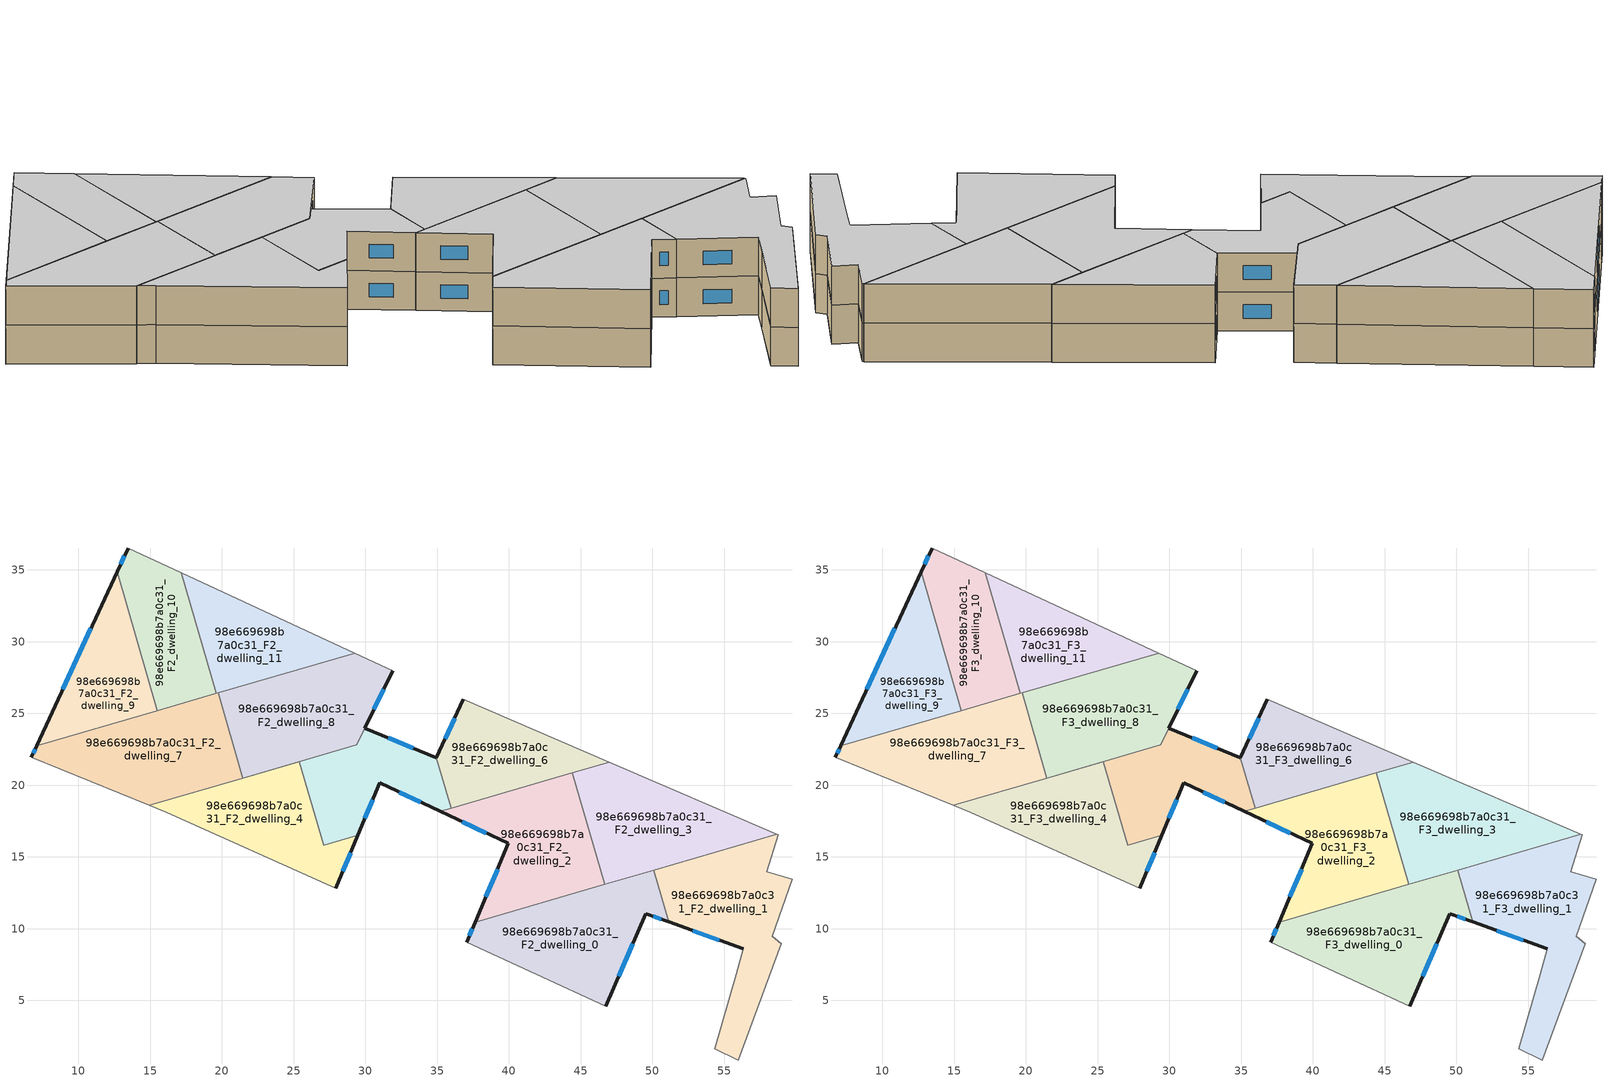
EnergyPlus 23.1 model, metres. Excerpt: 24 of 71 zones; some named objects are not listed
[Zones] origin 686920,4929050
98e669698b7a0c31_F2_dwelling_0
 floor to 98e669698b7a0c31_F1_dwelling_0 (EU_floor_Construction): 50.1,14.08 51.15,10.48 49.56,11.06 46.77,4.58 37.07,9.07 37.65,10.45 z6
 wall outside (EU_wall_Construction): 37.65,10.45 37.07,9.07 / 46.77,4.58 49.56,11.06 51.15,10.48 z6:9
 wall to 98e669698b7a0c31_F2_dwelling_1 (EU_wall_Construction): 51.15,10.48 50.1,14.08 z6:9
 wall adiabatic (EU_wall_Construction): 37.07,9.07 46.77,4.58 z6:9
 wall to 98e669698b7a0c31_F2_dwelling_2 (EU_wall_Construction): 46.7,13.09 37.65,10.45 z6:9
 wall to 98e669698b7a0c31_F2_dwelling_3 (EU_wall_Construction): 50.1,14.08 46.7,13.09 z6:9
 window (EU_Window_Construction): 37.46,10 37.26,9.52 / 50.08,10.87 50.63,10.67 / 47.68,6.69 48.65,8.95 z6.98:8.02
98e669698b7a0c31_F2_dwelling_1
 floor to 98e669698b7a0c31_F1_dwelling_1 (EU_floor_Construction): 58.77,16.54 57.99,13.96 59.74,13.46 58.36,9.46 58.99,8.96 56.01,0.85 54.36,1.64 55.85,6.83 56.35,8.59 51.15,10.48 50.1,14.08 58.68,16.58 z6
 wall outside (EU_wall_Construction): 51.15,10.48 56.35,8.59 z6:9
 wall adiabatic (EU_wall_Construction): 56.35,8.59 55.85,6.83 54.36,1.64 56.01,0.85 58.99,8.96 58.36,9.46 59.74,13.46 57.99,13.96 58.77,16.54 58.68,16.58 z6:9
 wall to 98e669698b7a0c31_F2_dwelling_3 (EU_wall_Construction): 58.68,16.58 50.1,14.08 z6:9
 window (EU_Window_Construction): 52.84,9.87 54.66,9.2 z6.98:8.02
98e669698b7a0c31_F2_dwelling_10
 floor to 98e669698b7a0c31_F1_dwelling_10 (EU_floor_Construction): 17.17,34.81 19.62,26.39 15.51,25.2 12.7,34.86 13.47,36.53 z6
 wall outside (EU_wall_Construction): 13.47,36.53 12.7,34.86 z6:9
 wall to 98e669698b7a0c31_F2_dwelling_9 (EU_wall_Construction): 12.7,34.86 15.51,25.2 z6:9
 wall adiabatic (EU_wall_Construction): 17.17,34.81 13.47,36.53 z6:9
 wall to 98e669698b7a0c31_F2_dwelling_11 (EU_wall_Construction): 19.62,26.39 17.17,34.81 z6:9
 wall to 98e669698b7a0c31_F2_dwelling_7 (EU_wall_Construction): 15.51,25.2 19.62,26.39 z6:9
 window (EU_Window_Construction): 13.22,35.99 12.95,35.41 z6.98:8.02
98e669698b7a0c31_F2_dwelling_11
 floor to 98e669698b7a0c31_F1_dwelling_11 (EU_floor_Construction): 29.28,29.21 19.62,26.39 17.17,34.81 z6
 wall adiabatic (EU_wall_Construction): 29.28,29.21 17.17,34.81 z6:9
 wall to 98e669698b7a0c31_F2_dwelling_8 (EU_wall_Construction): 19.74,26.43 29.28,29.21 z6:9
 wall to 98e669698b7a0c31_F2_dwelling_7 (EU_wall_Construction): 19.62,26.39 19.74,26.43 z6:9
98e669698b7a0c31_F2_dwelling_2
 floor to 98e669698b7a0c31_F1_dwelling_2 (EU_floor_Construction): 44.44,20.86 46.7,13.09 37.65,10.45 39.97,15.94 35.23,18.17 z6
 wall outside (EU_wall_Construction): 35.23,18.17 39.97,15.94 37.65,10.45 z6:9
 wall to 98e669698b7a0c31_F2_dwelling_3 (EU_wall_Construction): 46.7,13.09 44.44,20.86 z6:9
 wall to 98e669698b7a0c31_F2_dwelling_6 (EU_wall_Construction): 44.44,20.86 35.98,18.39 z6:9
 wall to 98e669698b7a0c31_F2_dwelling_5 (EU_wall_Construction): 35.98,18.39 35.23,18.17 z6:9
 window (EU_Window_Construction): 39.22,14.16 38.41,12.24 / 36.77,17.45 38.43,16.67 z6.98:8.02
98e669698b7a0c31_F2_dwelling_3
 floor to 98e669698b7a0c31_F1_dwelling_3 (EU_floor_Construction): 58.68,16.58 46.7,13.09 44.44,20.86 47,21.6 z6
 wall adiabatic (EU_wall_Construction): 58.68,16.58 47,21.6 z6:9
 wall to 98e669698b7a0c31_F2_dwelling_6 (EU_wall_Construction): 47,21.6 44.44,20.86 z6:9
98e669698b7a0c31_F2_dwelling_4
 floor to 98e669698b7a0c31_F1_dwelling_4 (EU_floor_Construction): 25.39,21.63 27.09,15.81 29.48,16.5 27.94,12.81 16.12,18.1 14.94,18.59 z6
 wall outside (EU_wall_Construction): 27.94,12.81 29.48,16.5 z6:9
 wall to 98e669698b7a0c31_F2_dwelling_5 (EU_wall_Construction): 29.48,16.5 27.09,15.81 25.39,21.63 21.47,20.49 z6:9
 wall adiabatic (EU_wall_Construction): 14.94,18.59 16.12,18.1 27.94,12.81 z6:9
 wall to 98e669698b7a0c31_F2_dwelling_7 (EU_wall_Construction): 21.47,20.49 14.94,18.59 z6:9
 window (EU_Window_Construction): 28.44,14.01 28.98,15.3 z6.98:8.02
98e669698b7a0c31_F2_dwelling_5
 floor to 98e669698b7a0c31_F1_dwelling_5 (EU_floor_Construction): 34.96,21.91 35.98,18.39 35.23,18.17 31.01,20.16 29.48,16.5 27.09,15.81 25.39,21.63 21.47,20.49 29.41,22.8 29.97,23.97 z6
 wall outside (EU_wall_Construction): 34.96,21.91 29.97,23.97 / 29.48,16.5 31.01,20.16 35.23,18.17 z6:9
 wall to 98e669698b7a0c31_F2_dwelling_6 (EU_wall_Construction): 35.98,18.39 34.96,21.91 z6:9
 wall to 98e669698b7a0c31_F2_dwelling_8 (EU_wall_Construction): 29.97,23.97 29.41,22.8 21.47,20.49 z6:9
 window (EU_Window_Construction): 33.34,22.58 31.59,23.3 / 32.38,19.51 33.85,18.82 / 29.98,17.69 30.51,18.97 z6.98:8.02
98e669698b7a0c31_F2_dwelling_6
 floor to 98e669698b7a0c31_F1_dwelling_6 (EU_floor_Construction): 47,21.6 35.98,18.39 34.96,21.91 36.83,25.98 z6
 wall outside (EU_wall_Construction): 36.83,25.98 34.96,21.91 z6:9
 wall adiabatic (EU_wall_Construction): 47,21.6 36.83,25.98 z6:9
 window (EU_Window_Construction): 36.22,24.66 35.57,23.23 z6.98:8.02
98e669698b7a0c31_F2_dwelling_7
 floor to 98e669698b7a0c31_F1_dwelling_7 (EU_floor_Construction): 19.74,26.43 21.47,20.49 14.94,18.59 6.74,21.96 7.1,22.75 z6
 wall outside (EU_wall_Construction): 7.1,22.75 6.74,21.96 z6:9
 wall adiabatic (EU_wall_Construction): 6.74,21.96 14.94,18.59 z6:9
 wall to 98e669698b7a0c31_F2_dwelling_8 (EU_wall_Construction): 21.47,20.49 19.74,26.43 z6:9
 wall to 98e669698b7a0c31_F2_dwelling_9 (EU_wall_Construction): 15.51,25.2 7.1,22.75 z6:9
 window (EU_Window_Construction): 6.99,22.49 6.86,22.22 z6.98:8.02
98e669698b7a0c31_F2_dwelling_8
 floor to 98e669698b7a0c31_F1_dwelling_8 (EU_floor_Construction): 31.9,27.99 29.41,22.8 21.47,20.49 19.74,26.43 29.28,29.21 z6
 wall outside (EU_wall_Construction): 29.97,23.97 31.9,27.99 z6:9
 wall adiabatic (EU_wall_Construction): 31.9,27.99 29.28,29.21 z6:9
 window (EU_Window_Construction): 30.6,25.28 31.27,26.68 z6.98:8.02
98e669698b7a0c31_F2_dwelling_9
 floor to 98e669698b7a0c31_F1_dwelling_9 (EU_floor_Construction): 12.7,34.86 15.51,25.2 7.1,22.75 z6
 wall outside (EU_wall_Construction): 12.7,34.86 7.1,22.75 z6:9
 window (EU_Window_Construction): 10.88,30.92 8.92,26.69 z6.98:8.02
98e669698b7a0c31_F3_dwelling_0
 floor to 98e669698b7a0c31_F2_dwelling_0 (EU_floor_Construction): 50.1,14.08 51.15,10.48 49.56,11.06 46.77,4.58 37.07,9.07 37.65,10.45 z9
 wall outside (EU_wall_Construction): 37.65,10.45 37.07,9.07 / 46.77,4.58 49.56,11.06 51.15,10.48 z9:12
 wall to 98e669698b7a0c31_F3_dwelling_1 (EU_wall_Construction): 51.15,10.48 50.1,14.08 z9:12
 wall adiabatic (EU_wall_Construction): 37.07,9.07 46.77,4.58 z9:12
 wall to 98e669698b7a0c31_F3_dwelling_2 (EU_wall_Construction): 46.7,13.09 37.65,10.45 z9:12
 wall to 98e669698b7a0c31_F3_dwelling_3 (EU_wall_Construction): 50.1,14.08 46.7,13.09 z9:12
 window (EU_Window_Construction): 37.46,10 37.26,9.52 / 50.08,10.87 50.63,10.67 / 47.68,6.69 48.65,8.95 z9.98:11.02
 ceiling to 98e669698b7a0c31_F4_dwelling_0 (EU_floor_Construction): 46.77,4.58 49.56,11.06 51.15,10.48 50.1,14.08 37.65,10.45 37.07,9.07 z12
98e669698b7a0c31_F3_dwelling_1
 floor to 98e669698b7a0c31_F2_dwelling_1 (EU_floor_Construction): 58.77,16.54 57.99,13.96 59.74,13.46 58.36,9.46 58.99,8.96 56.01,0.85 54.36,1.64 55.85,6.83 56.35,8.59 51.15,10.48 50.1,14.08 58.68,16.58 z9
 wall outside (EU_wall_Construction): 51.15,10.48 56.35,8.59 z9:12
 wall adiabatic (EU_wall_Construction): 56.35,8.59 55.85,6.83 54.36,1.64 56.01,0.85 58.99,8.96 58.36,9.46 59.74,13.46 57.99,13.96 58.77,16.54 58.68,16.58 z9:12
 wall to 98e669698b7a0c31_F3_dwelling_3 (EU_wall_Construction): 58.68,16.58 50.1,14.08 z9:12
 window (EU_Window_Construction): 52.84,9.87 54.66,9.2 z9.98:11.02
 ceiling to 98e669698b7a0c31_F4_dwelling_1 (EU_floor_Construction): 56.01,0.85 58.99,8.96 58.36,9.46 59.74,13.46 57.99,13.96 58.77,16.54 58.68,16.58 50.1,14.08 51.15,10.48 56.35,8.59 55.85,6.83 54.36,1.64 z12
98e669698b7a0c31_F3_dwelling_10
 floor to 98e669698b7a0c31_F2_dwelling_10 (EU_floor_Construction): 17.17,34.81 19.62,26.39 15.51,25.2 12.7,34.86 13.47,36.53 z9
 wall outside (EU_wall_Construction): 13.47,36.53 12.7,34.86 z9:12
 wall to 98e669698b7a0c31_F3_dwelling_9 (EU_wall_Construction): 12.7,34.86 15.51,25.2 z9:12
 wall adiabatic (EU_wall_Construction): 17.17,34.81 13.47,36.53 z9:12
 wall to 98e669698b7a0c31_F3_dwelling_11 (EU_wall_Construction): 19.62,26.39 17.17,34.81 z9:12
 wall to 98e669698b7a0c31_F3_dwelling_7 (EU_wall_Construction): 15.51,25.2 19.62,26.39 z9:12
 window (EU_Window_Construction): 13.22,35.99 12.95,35.41 z9.98:11.02
 ceiling to 98e669698b7a0c31_F4_dwelling_10 (EU_floor_Construction): 19.62,26.39 17.17,34.81 13.47,36.53 12.7,34.86 15.51,25.2 z12
98e669698b7a0c31_F3_dwelling_11
 floor to 98e669698b7a0c31_F2_dwelling_11 (EU_floor_Construction): 29.28,29.21 19.62,26.39 17.17,34.81 z9
 wall adiabatic (EU_wall_Construction): 29.28,29.21 17.17,34.81 z9:12
 wall to 98e669698b7a0c31_F3_dwelling_8 (EU_wall_Construction): 19.74,26.43 29.28,29.21 z9:12
 wall to 98e669698b7a0c31_F3_dwelling_7 (EU_wall_Construction): 19.62,26.39 19.74,26.43 z9:12
 ceiling to 98e669698b7a0c31_F4_dwelling_11 (EU_floor_Construction): 29.28,29.21 17.17,34.81 19.62,26.39 z12
98e669698b7a0c31_F3_dwelling_2
 floor to 98e669698b7a0c31_F2_dwelling_2 (EU_floor_Construction): 44.44,20.86 46.7,13.09 37.65,10.45 39.97,15.94 35.23,18.17 z9
 wall outside (EU_wall_Construction): 35.23,18.17 39.97,15.94 37.65,10.45 z9:12
 wall to 98e669698b7a0c31_F3_dwelling_3 (EU_wall_Construction): 46.7,13.09 44.44,20.86 z9:12
 wall to 98e669698b7a0c31_F3_dwelling_6 (EU_wall_Construction): 44.44,20.86 35.98,18.39 z9:12
 wall to 98e669698b7a0c31_F3_dwelling_5 (EU_wall_Construction): 35.98,18.39 35.23,18.17 z9:12
 window (EU_Window_Construction): 39.22,14.16 38.41,12.24 / 36.77,17.45 38.43,16.67 z9.98:11.02
 ceiling to 98e669698b7a0c31_F4_dwelling_2 (EU_floor_Construction): 46.7,13.09 44.44,20.86 35.23,18.17 39.97,15.94 37.65,10.45 z12
98e669698b7a0c31_F3_dwelling_3
 floor to 98e669698b7a0c31_F2_dwelling_3 (EU_floor_Construction): 58.68,16.58 46.7,13.09 44.44,20.86 47,21.6 z9
 wall adiabatic (EU_wall_Construction): 58.68,16.58 47,21.6 z9:12
 wall to 98e669698b7a0c31_F3_dwelling_6 (EU_wall_Construction): 47,21.6 44.44,20.86 z9:12
 ceiling to 98e669698b7a0c31_F4_dwelling_3 (EU_floor_Construction): 58.68,16.58 47,21.6 44.44,20.86 46.7,13.09 z12
98e669698b7a0c31_F3_dwelling_4
 floor to 98e669698b7a0c31_F2_dwelling_4 (EU_floor_Construction): 25.39,21.63 27.09,15.81 29.48,16.5 27.94,12.81 16.12,18.1 14.94,18.59 z9
 wall outside (EU_wall_Construction): 27.94,12.81 29.48,16.5 z9:12
 wall to 98e669698b7a0c31_F3_dwelling_5 (EU_wall_Construction): 29.48,16.5 27.09,15.81 25.39,21.63 21.47,20.49 z9:12
 wall adiabatic (EU_wall_Construction): 14.94,18.59 16.12,18.1 27.94,12.81 z9:12
 wall to 98e669698b7a0c31_F3_dwelling_7 (EU_wall_Construction): 21.47,20.49 14.94,18.59 z9:12
 window (EU_Window_Construction): 28.44,14.01 28.98,15.3 z9.98:11.02
 ceiling to 98e669698b7a0c31_F4_dwelling_4 (EU_floor_Construction): 27.94,12.81 29.48,16.5 27.09,15.81 25.39,21.63 14.94,18.59 16.12,18.1 z12
98e669698b7a0c31_F3_dwelling_5
 floor to 98e669698b7a0c31_F2_dwelling_5 (EU_floor_Construction): 34.96,21.91 35.98,18.39 35.23,18.17 31.01,20.16 29.48,16.5 27.09,15.81 25.39,21.63 21.47,20.49 29.41,22.8 29.97,23.97 z9
 wall outside (EU_wall_Construction): 34.96,21.91 29.97,23.97 / 29.48,16.5 31.01,20.16 35.23,18.17 z9:12
 wall to 98e669698b7a0c31_F3_dwelling_6 (EU_wall_Construction): 35.98,18.39 34.96,21.91 z9:12
 wall to 98e669698b7a0c31_F3_dwelling_8 (EU_wall_Construction): 29.97,23.97 29.41,22.8 21.47,20.49 z9:12
 window (EU_Window_Construction): 33.34,22.58 31.59,23.3 / 32.38,19.51 33.85,18.82 / 29.98,17.69 30.51,18.97 z9.98:11.02
 ceiling to 98e669698b7a0c31_F4_dwelling_5 (EU_floor_Construction): 35.23,18.17 35.98,18.39 34.96,21.91 29.97,23.97 29.41,22.8 21.47,20.49 25.39,21.63 27.09,15.81 29.48,16.5 31.01,20.16 z12
98e669698b7a0c31_F3_dwelling_6
 floor to 98e669698b7a0c31_F2_dwelling_6 (EU_floor_Construction): 47,21.6 35.98,18.39 34.96,21.91 36.83,25.98 z9
 wall outside (EU_wall_Construction): 36.83,25.98 34.96,21.91 z9:12
 wall adiabatic (EU_wall_Construction): 47,21.6 36.83,25.98 z9:12
 window (EU_Window_Construction): 36.22,24.66 35.57,23.23 z9.98:11.02
 ceiling to 98e669698b7a0c31_F4_dwelling_6 (EU_floor_Construction): 47,21.6 36.83,25.98 34.96,21.91 35.98,18.39 z12
98e669698b7a0c31_F3_dwelling_7
 floor to 98e669698b7a0c31_F2_dwelling_7 (EU_floor_Construction): 19.74,26.43 21.47,20.49 14.94,18.59 6.74,21.96 7.1,22.75 z9
 wall outside (EU_wall_Construction): 7.1,22.75 6.74,21.96 z9:12
 wall adiabatic (EU_wall_Construction): 6.74,21.96 14.94,18.59 z9:12
 wall to 98e669698b7a0c31_F3_dwelling_8 (EU_wall_Construction): 21.47,20.49 19.74,26.43 z9:12
 wall to 98e669698b7a0c31_F3_dwelling_9 (EU_wall_Construction): 15.51,25.2 7.1,22.75 z9:12
 window (EU_Window_Construction): 6.99,22.49 6.86,22.22 z9.98:11.02
 ceiling to 98e669698b7a0c31_F4_dwelling_7 (EU_floor_Construction): 21.47,20.49 19.74,26.43 7.1,22.75 6.74,21.96 14.94,18.59 z12
98e669698b7a0c31_F3_dwelling_8
 floor to 98e669698b7a0c31_F2_dwelling_8 (EU_floor_Construction): 31.9,27.99 29.41,22.8 21.47,20.49 19.74,26.43 29.28,29.21 z9
 wall outside (EU_wall_Construction): 29.97,23.97 31.9,27.99 z9:12
 wall adiabatic (EU_wall_Construction): 31.9,27.99 29.28,29.21 z9:12
 window (EU_Window_Construction): 30.6,25.28 31.27,26.68 z9.98:11.02
 ceiling to 98e669698b7a0c31_F4_dwelling_8 (EU_floor_Construction): 29.41,22.8 31.9,27.99 29.28,29.21 19.74,26.43 21.47,20.49 z12
98e669698b7a0c31_F3_dwelling_9
 floor to 98e669698b7a0c31_F2_dwelling_9 (EU_floor_Construction): 12.7,34.86 15.51,25.2 7.1,22.75 z9
 wall outside (EU_wall_Construction): 12.7,34.86 7.1,22.75 z9:12
 window (EU_Window_Construction): 10.88,30.92 8.92,26.69 z9.98:11.02
 ceiling to 98e669698b7a0c31_F4_dwelling_9 (EU_floor_Construction): 15.51,25.2 12.7,34.86 7.1,22.75 z12
[Building]
EU S2 Campaign: North Axis=0; Terrain=City; Solar Distribution=FullExterior
[Site:Location]
Bologna: Latitude=44.5; Longitude=11.25; Time Zone=1; Elevation=37
[SizingPeriod:WeatherFileDays]
AnnualSizingPeriod: Begin Month=1; Begin Day of Month=1; End Month=12; End Day of Month=31; Day of Week for Start Day=Monday; Use Weather File Daylight Saving Period=No; Use Weather File Rain and Snow Indicators=No
[MATERIAL]
EU_InternalMass_Material: Roughness=MediumRough; Thickness=0.1; Conductivity=1; Density=1800; Specific Heat=900; Thermal Absorptance=0.9; Solar Absorptance=0.7; Visible Absorptance=0.7
[MATERIAL:NOMASS] Roughness=MediumRough; Thermal Absorptance=0.9; Solar Absorptance=0.7; Visible Absorptance=0.7
Name | Thermal Resistance
EU_wall_NoMass | 0.905828
EU_floor_NoMass | 0.67114
[WINDOWMATERIAL:SIMPLEGLAZINGSYSTEM]
EU_Window_SimpleGlazing: UFactor=4.52486; Solar Heat Gain Coefficient=0.85; Visible Transmittance=0.85
[CONSTRUCTION]
EU_wall_Construction: EU_wall_NoMass
EU_floor_Construction: EU_floor_NoMass
EU_Window_Construction: EU_Window_SimpleGlazing
EU_InternalMass_Construction: EU_InternalMass_Material
[ZONE] Type=1; Multiplier=1; Ceiling Height=autocalculate; Floor Area=autocalculate; Part of Total Floor Area=Yes
Name | Volume
98e669698b7a0c31_F2_dwelling_0; 98e669698b7a0c31_F3_dwelling_0 | 198.311
98e669698b7a0c31_F2_dwelling_1; 98e669698b7a0c31_F3_dwelling_1 | 198.316
98e669698b7a0c31_F2_dwelling_10; 98e669698b7a0c31_F3_dwelling_10 | 132.215
98e669698b7a0c31_F2_dwelling_11; 98e669698b7a0c31_F3_dwelling_11 | 132.229
98e669698b7a0c31_F2_dwelling_2; 98e669698b7a0c31_F3_dwelling_2 | 183.919
98e669698b7a0c31_F2_dwelling_3; 98e669698b7a0c31_F3_dwelling_3 | 183.917
98e669698b7a0c31_F2_dwelling_4; 98e669698b7a0c31_F3_dwelling_4 | 161.09
98e669698b7a0c31_F2_dwelling_5; 98e669698b7a0c31_F3_dwelling_5 | 133.215
98e669698b7a0c31_F2_dwelling_6; 98e669698b7a0c31_F3_dwelling_6 | 137.358
98e669698b7a0c31_F2_dwelling_7; 98e669698b7a0c31_F3_dwelling_7 | 196.849
98e669698b7a0c31_F2_dwelling_8; 98e669698b7a0c31_F3_dwelling_8 | 193.671
98e669698b7a0c31_F2_dwelling_9; 98e669698b7a0c31_F3_dwelling_9 | 132.22
[INTERNALMASS] Construction=EU_InternalMass_Construction
Name | Zone or ZoneList | Surface Area
98e669698b7a0c31_F2_dwelling_0_EU_InternalMass | 98e669698b7a0c31_F2_dwelling_0 | 66.1041
98e669698b7a0c31_F2_dwelling_1_EU_InternalMass | 98e669698b7a0c31_F2_dwelling_1 | 66.1061
98e669698b7a0c31_F2_dwelling_2_EU_InternalMass | 98e669698b7a0c31_F2_dwelling_2 | 61.3061
98e669698b7a0c31_F2_dwelling_3_EU_InternalMass | 98e669698b7a0c31_F2_dwelling_3 | 61.3058
98e669698b7a0c31_F2_dwelling_4_EU_InternalMass | 98e669698b7a0c31_F2_dwelling_4 | 53.6976
98e669698b7a0c31_F2_dwelling_5_EU_InternalMass | 98e669698b7a0c31_F2_dwelling_5 | 44.4092
98e669698b7a0c31_F2_dwelling_6_EU_InternalMass | 98e669698b7a0c31_F2_dwelling_6 | 45.7875
98e669698b7a0c31_F2_dwelling_7_EU_InternalMass | 98e669698b7a0c31_F2_dwelling_7 | 65.6167
98e669698b7a0c31_F2_dwelling_8_EU_InternalMass | 98e669698b7a0c31_F2_dwelling_8 | 64.5652
98e669698b7a0c31_F2_dwelling_9_EU_InternalMass | 98e669698b7a0c31_F2_dwelling_9 | 44.0734
98e669698b7a0c31_F2_dwelling_10_EU_InternalMass | 98e669698b7a0c31_F2_dwelling_10 | 44.0712
98e669698b7a0c31_F2_dwelling_11_EU_InternalMass | 98e669698b7a0c31_F2_dwelling_11 | 44.0766
98e669698b7a0c31_F3_dwelling_0_EU_InternalMass | 98e669698b7a0c31_F3_dwelling_0 | 66.1041
98e669698b7a0c31_F3_dwelling_1_EU_InternalMass | 98e669698b7a0c31_F3_dwelling_1 | 66.1061
98e669698b7a0c31_F3_dwelling_2_EU_InternalMass | 98e669698b7a0c31_F3_dwelling_2 | 61.3061
98e669698b7a0c31_F3_dwelling_3_EU_InternalMass | 98e669698b7a0c31_F3_dwelling_3 | 61.3058
98e669698b7a0c31_F3_dwelling_4_EU_InternalMass | 98e669698b7a0c31_F3_dwelling_4 | 53.6976
98e669698b7a0c31_F3_dwelling_5_EU_InternalMass | 98e669698b7a0c31_F3_dwelling_5 | 44.4092
98e669698b7a0c31_F3_dwelling_6_EU_InternalMass | 98e669698b7a0c31_F3_dwelling_6 | 45.7875
98e669698b7a0c31_F3_dwelling_7_EU_InternalMass | 98e669698b7a0c31_F3_dwelling_7 | 65.6167
98e669698b7a0c31_F3_dwelling_8_EU_InternalMass | 98e669698b7a0c31_F3_dwelling_8 | 64.5652
98e669698b7a0c31_F3_dwelling_9_EU_InternalMass | 98e669698b7a0c31_F3_dwelling_9 | 44.0734
98e669698b7a0c31_F3_dwelling_10_EU_InternalMass | 98e669698b7a0c31_F3_dwelling_10 | 44.0712
98e669698b7a0c31_F3_dwelling_11_EU_InternalMass | 98e669698b7a0c31_F3_dwelling_11 | 44.0766
[OTHEREQUIPMENT] Fuel Type=Electricity; Design Level Calculation Method=Watts/Area; Power per Zone Floor Area=1; Fraction Latent=0; Fraction Radiant=0; Fraction Lost=0; Carbon Dioxide Generation Rate=0; EndUse Subcategory=EU_Step8_InternalGains
Name | Zone or ZoneList or Space or SpaceList | Schedule
EU_Step8_InternalGain_98e669698b7a0c31_F2_dwelling_0_f000 | 98e669698b7a0c31_F2_dwelling_0 | EU_Step8_GainSchedule_98e669698b7a0c31_F2_dwelling_0_f000
EU_Step8_InternalGain_98e669698b7a0c31_F2_dwelling_1_f000 | 98e669698b7a0c31_F2_dwelling_1 | EU_Step8_GainSchedule_98e669698b7a0c31_F2_dwelling_1_f000
EU_Step8_InternalGain_98e669698b7a0c31_F2_dwelling_2_f000 | 98e669698b7a0c31_F2_dwelling_2 | EU_Step8_GainSchedule_98e669698b7a0c31_F2_dwelling_2_f000
EU_Step8_InternalGain_98e669698b7a0c31_F2_dwelling_3_f000 | 98e669698b7a0c31_F2_dwelling_3 | EU_Step8_GainSchedule_98e669698b7a0c31_F2_dwelling_3_f000
EU_Step8_InternalGain_98e669698b7a0c31_F2_dwelling_4_f000 | 98e669698b7a0c31_F2_dwelling_4 | EU_Step8_GainSchedule_98e669698b7a0c31_F2_dwelling_4_f000
EU_Step8_InternalGain_98e669698b7a0c31_F2_dwelling_5_f000 | 98e669698b7a0c31_F2_dwelling_5 | EU_Step8_GainSchedule_98e669698b7a0c31_F2_dwelling_5_f000
EU_Step8_InternalGain_98e669698b7a0c31_F2_dwelling_6_f000 | 98e669698b7a0c31_F2_dwelling_6 | EU_Step8_GainSchedule_98e669698b7a0c31_F2_dwelling_6_f000
EU_Step8_InternalGain_98e669698b7a0c31_F2_dwelling_7_f000 | 98e669698b7a0c31_F2_dwelling_7 | EU_Step8_GainSchedule_98e669698b7a0c31_F2_dwelling_7_f000
EU_Step8_InternalGain_98e669698b7a0c31_F2_dwelling_8_f000 | 98e669698b7a0c31_F2_dwelling_8 | EU_Step8_GainSchedule_98e669698b7a0c31_F2_dwelling_8_f000
EU_Step8_InternalGain_98e669698b7a0c31_F2_dwelling_9_f000 | 98e669698b7a0c31_F2_dwelling_9 | EU_Step8_GainSchedule_98e669698b7a0c31_F2_dwelling_9_f000
EU_Step8_InternalGain_98e669698b7a0c31_F2_dwelling_10_f000 | 98e669698b7a0c31_F2_dwelling_10 | EU_Step8_GainSchedule_98e669698b7a0c31_F2_dwelling_10_f000
EU_Step8_InternalGain_98e669698b7a0c31_F2_dwelling_11_f000 | 98e669698b7a0c31_F2_dwelling_11 | EU_Step8_GainSchedule_98e669698b7a0c31_F2_dwelling_11_f000
EU_Step8_InternalGain_98e669698b7a0c31_F3_dwelling_0_f000 | 98e669698b7a0c31_F3_dwelling_0 | EU_Step8_GainSchedule_98e669698b7a0c31_F3_dwelling_0_f000
EU_Step8_InternalGain_98e669698b7a0c31_F3_dwelling_1_f000 | 98e669698b7a0c31_F3_dwelling_1 | EU_Step8_GainSchedule_98e669698b7a0c31_F3_dwelling_1_f000
EU_Step8_InternalGain_98e669698b7a0c31_F3_dwelling_2_f000 | 98e669698b7a0c31_F3_dwelling_2 | EU_Step8_GainSchedule_98e669698b7a0c31_F3_dwelling_2_f000
EU_Step8_InternalGain_98e669698b7a0c31_F3_dwelling_3_f000 | 98e669698b7a0c31_F3_dwelling_3 | EU_Step8_GainSchedule_98e669698b7a0c31_F3_dwelling_3_f000
EU_Step8_InternalGain_98e669698b7a0c31_F3_dwelling_4_f000 | 98e669698b7a0c31_F3_dwelling_4 | EU_Step8_GainSchedule_98e669698b7a0c31_F3_dwelling_4_f000
EU_Step8_InternalGain_98e669698b7a0c31_F3_dwelling_5_f000 | 98e669698b7a0c31_F3_dwelling_5 | EU_Step8_GainSchedule_98e669698b7a0c31_F3_dwelling_5_f000
EU_Step8_InternalGain_98e669698b7a0c31_F3_dwelling_6_f000 | 98e669698b7a0c31_F3_dwelling_6 | EU_Step8_GainSchedule_98e669698b7a0c31_F3_dwelling_6_f000
EU_Step8_InternalGain_98e669698b7a0c31_F3_dwelling_7_f000 | 98e669698b7a0c31_F3_dwelling_7 | EU_Step8_GainSchedule_98e669698b7a0c31_F3_dwelling_7_f000
EU_Step8_InternalGain_98e669698b7a0c31_F3_dwelling_8_f000 | 98e669698b7a0c31_F3_dwelling_8 | EU_Step8_GainSchedule_98e669698b7a0c31_F3_dwelling_8_f000
EU_Step8_InternalGain_98e669698b7a0c31_F3_dwelling_9_f000 | 98e669698b7a0c31_F3_dwelling_9 | EU_Step8_GainSchedule_98e669698b7a0c31_F3_dwelling_9_f000
EU_Step8_InternalGain_98e669698b7a0c31_F3_dwelling_10_f000 | 98e669698b7a0c31_F3_dwelling_10 | EU_Step8_GainSchedule_98e669698b7a0c31_F3_dwelling_10_f000
EU_Step8_InternalGain_98e669698b7a0c31_F3_dwelling_11_f000 | 98e669698b7a0c31_F3_dwelling_11 | EU_Step8_GainSchedule_98e669698b7a0c31_F3_dwelling_11_f000
[ZONEVENTILATION:DESIGNFLOWRATE] Schedule=EU_AlwaysOn; Design Flow Rate Calculation Method=AirChanges/Hour; Air Changes per Hour=0.73129; Ventilation Type=Natural; Fan Pressure Rise=0; Fan Total Efficiency=1; Constant Term Coefficient=1; Temperature Term Coefficient=0; Velocity Term Coefficient=0; Velocity Squared Term Coefficient=0; Minimum Indoor Temperature=-100; Maximum Indoor Temperature=100; Delta Temperature=-100; Minimum Outdoor Temperature=-100; Maximum Outdoor Temperature=100; Maximum Wind Speed=40
Name | Zone or ZoneList or Space or SpaceList
EU_ConstantAir_98e669698b7a0c31_F2_dwelling_0 | 98e669698b7a0c31_F2_dwelling_0
EU_ConstantAir_98e669698b7a0c31_F2_dwelling_1 | 98e669698b7a0c31_F2_dwelling_1
EU_ConstantAir_98e669698b7a0c31_F2_dwelling_2 | 98e669698b7a0c31_F2_dwelling_2
EU_ConstantAir_98e669698b7a0c31_F2_dwelling_3 | 98e669698b7a0c31_F2_dwelling_3
EU_ConstantAir_98e669698b7a0c31_F2_dwelling_4 | 98e669698b7a0c31_F2_dwelling_4
EU_ConstantAir_98e669698b7a0c31_F2_dwelling_5 | 98e669698b7a0c31_F2_dwelling_5
EU_ConstantAir_98e669698b7a0c31_F2_dwelling_6 | 98e669698b7a0c31_F2_dwelling_6
EU_ConstantAir_98e669698b7a0c31_F2_dwelling_7 | 98e669698b7a0c31_F2_dwelling_7
EU_ConstantAir_98e669698b7a0c31_F2_dwelling_8 | 98e669698b7a0c31_F2_dwelling_8
EU_ConstantAir_98e669698b7a0c31_F2_dwelling_9 | 98e669698b7a0c31_F2_dwelling_9
EU_ConstantAir_98e669698b7a0c31_F2_dwelling_10 | 98e669698b7a0c31_F2_dwelling_10
EU_ConstantAir_98e669698b7a0c31_F2_dwelling_11 | 98e669698b7a0c31_F2_dwelling_11
EU_ConstantAir_98e669698b7a0c31_F3_dwelling_0 | 98e669698b7a0c31_F3_dwelling_0
EU_ConstantAir_98e669698b7a0c31_F3_dwelling_1 | 98e669698b7a0c31_F3_dwelling_1
EU_ConstantAir_98e669698b7a0c31_F3_dwelling_2 | 98e669698b7a0c31_F3_dwelling_2
EU_ConstantAir_98e669698b7a0c31_F3_dwelling_3 | 98e669698b7a0c31_F3_dwelling_3
EU_ConstantAir_98e669698b7a0c31_F3_dwelling_4 | 98e669698b7a0c31_F3_dwelling_4
EU_ConstantAir_98e669698b7a0c31_F3_dwelling_5 | 98e669698b7a0c31_F3_dwelling_5
EU_ConstantAir_98e669698b7a0c31_F3_dwelling_6 | 98e669698b7a0c31_F3_dwelling_6
EU_ConstantAir_98e669698b7a0c31_F3_dwelling_7 | 98e669698b7a0c31_F3_dwelling_7
EU_ConstantAir_98e669698b7a0c31_F3_dwelling_8 | 98e669698b7a0c31_F3_dwelling_8
EU_ConstantAir_98e669698b7a0c31_F3_dwelling_9 | 98e669698b7a0c31_F3_dwelling_9
EU_ConstantAir_98e669698b7a0c31_F3_dwelling_10 | 98e669698b7a0c31_F3_dwelling_10
EU_ConstantAir_98e669698b7a0c31_F3_dwelling_11 | 98e669698b7a0c31_F3_dwelling_11
[HVACTEMPLATE:ZONE:IDEALLOADSAIRSYSTEM] System Availability Schedule=EU_AlwaysOn; Maximum Heating Supply Air Temperature=50; Minimum Cooling Supply Air Temperature=13; Maximum Heating Supply Air Humidity Ratio=0.0156; Minimum Cooling Supply Air Humidity Ratio=0.0077; Heating Limit=NoLimit; Cooling Limit=NoLimit; Heating Availability Schedule=EU_AlwaysOn; Cooling Availability Schedule=EU_CoolingOff; Dehumidification Control Type=ConstantSensibleHeatRatio; Cooling Sensible Heat Ratio=0.7; Dehumidification Setpoint=60; Humidification Control Type=None; Humidification Setpoint=30; Outdoor Air Method=None; Outdoor Air Flow Rate per Person=0.00944; Outdoor Air Flow Rate per Zone Floor Area=0; Outdoor Air Flow Rate per Zone=0; Demand Controlled Ventilation Type=None; Outdoor Air Economizer Type=NoEconomizer; Heat Recovery Type=None; Sensible Heat Recovery Effectiveness=0.7; Latent Heat Recovery Effectiveness=0.65
Name | Template Thermostat
98e669698b7a0c31_F2_dwelling_0 | EU_HeatOnly_98e669698b7a0c31_F2_dwelling_0
98e669698b7a0c31_F2_dwelling_1 | EU_HeatOnly_98e669698b7a0c31_F2_dwelling_1
98e669698b7a0c31_F2_dwelling_2 | EU_HeatOnly_98e669698b7a0c31_F2_dwelling_2
98e669698b7a0c31_F2_dwelling_3 | EU_HeatOnly_98e669698b7a0c31_F2_dwelling_3
98e669698b7a0c31_F2_dwelling_4 | EU_HeatOnly_98e669698b7a0c31_F2_dwelling_4
98e669698b7a0c31_F2_dwelling_5 | EU_HeatOnly_98e669698b7a0c31_F2_dwelling_5
98e669698b7a0c31_F2_dwelling_6 | EU_HeatOnly_98e669698b7a0c31_F2_dwelling_6
98e669698b7a0c31_F2_dwelling_7 | EU_HeatOnly_98e669698b7a0c31_F2_dwelling_7
98e669698b7a0c31_F2_dwelling_8 | EU_HeatOnly_98e669698b7a0c31_F2_dwelling_8
98e669698b7a0c31_F2_dwelling_9 | EU_HeatOnly_98e669698b7a0c31_F2_dwelling_9
98e669698b7a0c31_F2_dwelling_10 | EU_HeatOnly_98e669698b7a0c31_F2_dwelling_10
98e669698b7a0c31_F2_dwelling_11 | EU_HeatOnly_98e669698b7a0c31_F2_dwelling_11
98e669698b7a0c31_F3_dwelling_0 | EU_HeatOnly_98e669698b7a0c31_F3_dwelling_0
98e669698b7a0c31_F3_dwelling_1 | EU_HeatOnly_98e669698b7a0c31_F3_dwelling_1
98e669698b7a0c31_F3_dwelling_2 | EU_HeatOnly_98e669698b7a0c31_F3_dwelling_2
98e669698b7a0c31_F3_dwelling_3 | EU_HeatOnly_98e669698b7a0c31_F3_dwelling_3
98e669698b7a0c31_F3_dwelling_4 | EU_HeatOnly_98e669698b7a0c31_F3_dwelling_4
98e669698b7a0c31_F3_dwelling_5 | EU_HeatOnly_98e669698b7a0c31_F3_dwelling_5
98e669698b7a0c31_F3_dwelling_6 | EU_HeatOnly_98e669698b7a0c31_F3_dwelling_6
98e669698b7a0c31_F3_dwelling_7 | EU_HeatOnly_98e669698b7a0c31_F3_dwelling_7
98e669698b7a0c31_F3_dwelling_8 | EU_HeatOnly_98e669698b7a0c31_F3_dwelling_8
98e669698b7a0c31_F3_dwelling_9 | EU_HeatOnly_98e669698b7a0c31_F3_dwelling_9
98e669698b7a0c31_F3_dwelling_10 | EU_HeatOnly_98e669698b7a0c31_F3_dwelling_10
98e669698b7a0c31_F3_dwelling_11 | EU_HeatOnly_98e669698b7a0c31_F3_dwelling_11
[SIZING:ZONE] Zone Cooling Design Supply Air Temperature Input Method=SupplyAirTemperature; Zone Cooling Design Supply Air Temperature=13; Zone Heating Design Supply Air Temperature Input Method=SupplyAirTemperature; Zone Heating Design Supply Air Temperature=50; Zone Cooling Design Supply Air Humidity Ratio=0.008; Zone Heating Design Supply Air Humidity Ratio=0.008; Cooling Design Air Flow Method=DesignDay; Cooling Design Air Flow Rate=0; Cooling Minimum Air Flow per Zone Floor Area=0.000762; Cooling Minimum Air Flow=0; Cooling Minimum Air Flow Fraction=0.2; Heating Design Air Flow Method=DesignDay; Heating Design Air Flow Rate=0; Heating Maximum Air Flow per Zone Floor Area=0.002032; Heating Maximum Air Flow=0.141576; Heating Maximum Air Flow Fraction=0.3; Account for Dedicated Outdoor Air System=No; Dedicated Outdoor Air System Control Strategy=NeutralSupplyAir; Dedicated Outdoor Air Low Setpoint Temperature for Design=autosize; Dedicated Outdoor Air High Setpoint Temperature for Design=autosize; Zone Load Sizing Method=Sensible Load Only No Latent Load; Zone Latent Cooling Design Supply Air Humidity Ratio Input Method=HumidityRatioDifference; Zone Cooling Design Supply Air Humidity Ratio Difference=0.005; Zone Latent Heating Design Supply Air Humidity Ratio Input Method=HumidityRatioDifference; Zone Humidification Design Supply Air Humidity Ratio Difference=0.005
98e669698b7a0c31_F2_dwelling_0; 98e669698b7a0c31_F2_dwelling_1; 98e669698b7a0c31_F2_dwelling_2; 98e669698b7a0c31_F2_dwelling_3; 98e669698b7a0c31_F2_dwelling_4; 98e669698b7a0c31_F2_dwelling_5; 98e669698b7a0c31_F2_dwelling_6; 98e669698b7a0c31_F2_dwelling_7; 98e669698b7a0c31_F2_dwelling_8; 98e669698b7a0c31_F2_dwelling_9; 98e669698b7a0c31_F2_dwelling_10; 98e669698b7a0c31_F2_dwelling_11; 98e669698b7a0c31_F3_dwelling_0; 98e669698b7a0c31_F3_dwelling_1; 98e669698b7a0c31_F3_dwelling_2; 98e669698b7a0c31_F3_dwelling_3; 98e669698b7a0c31_F3_dwelling_4; 98e669698b7a0c31_F3_dwelling_5; 98e669698b7a0c31_F3_dwelling_6; 98e669698b7a0c31_F3_dwelling_7; 98e669698b7a0c31_F3_dwelling_8; 98e669698b7a0c31_F3_dwelling_9; 98e669698b7a0c31_F3_dwelling_10; 98e669698b7a0c31_F3_dwelling_11
[SCHEDULE:CONSTANT]
Name | Hourly Value
EU_AlwaysOn | 1
EU_CoolingOff | 0
[SCHEDULE:FILE] Column Number=1; Rows to Skip at Top=0; Number of Hours of Data=8760; Column Separator=Comma; Interpolate to Timestep=No; Minutes per Item=60; Adjust Schedule for Daylight Savings=Yes
Name | File
EU_Step8_GainSchedule_98e669698b7a0c31_F2_dwelling_0_f000 | ../../schedules/98e669698b7a0c31/98e669698b7a0c31_F2_dwelling_0_f000_gain.csv
EU_Step8_GainSchedule_98e669698b7a0c31_F2_dwelling_1_f000 | ../../schedules/98e669698b7a0c31/98e669698b7a0c31_F2_dwelling_1_f000_gain.csv
EU_Step8_GainSchedule_98e669698b7a0c31_F2_dwelling_2_f000 | ../../schedules/98e669698b7a0c31/98e669698b7a0c31_F2_dwelling_2_f000_gain.csv
EU_Step8_GainSchedule_98e669698b7a0c31_F2_dwelling_3_f000 | ../../schedules/98e669698b7a0c31/98e669698b7a0c31_F2_dwelling_3_f000_gain.csv
EU_Step8_GainSchedule_98e669698b7a0c31_F2_dwelling_4_f000 | ../../schedules/98e669698b7a0c31/98e669698b7a0c31_F2_dwelling_4_f000_gain.csv
EU_Step8_GainSchedule_98e669698b7a0c31_F2_dwelling_5_f000 | ../../schedules/98e669698b7a0c31/98e669698b7a0c31_F2_dwelling_5_f000_gain.csv
EU_Step8_GainSchedule_98e669698b7a0c31_F2_dwelling_6_f000 | ../../schedules/98e669698b7a0c31/98e669698b7a0c31_F2_dwelling_6_f000_gain.csv
EU_Step8_GainSchedule_98e669698b7a0c31_F2_dwelling_7_f000 | ../../schedules/98e669698b7a0c31/98e669698b7a0c31_F2_dwelling_7_f000_gain.csv
EU_Step8_GainSchedule_98e669698b7a0c31_F2_dwelling_8_f000 | ../../schedules/98e669698b7a0c31/98e669698b7a0c31_F2_dwelling_8_f000_gain.csv
EU_Step8_GainSchedule_98e669698b7a0c31_F2_dwelling_9_f000 | ../../schedules/98e669698b7a0c31/98e669698b7a0c31_F2_dwelling_9_f000_gain.csv
EU_Step8_GainSchedule_98e669698b7a0c31_F2_dwelling_10_f000 | ../../schedules/98e669698b7a0c31/98e669698b7a0c31_F2_dwelling_10_f000_gain.csv
EU_Step8_GainSchedule_98e669698b7a0c31_F2_dwelling_11_f000 | ../../schedules/98e669698b7a0c31/98e669698b7a0c31_F2_dwelling_11_f000_gain.csv
EU_Step8_GainSchedule_98e669698b7a0c31_F3_dwelling_0_f000 | ../../schedules/98e669698b7a0c31/98e669698b7a0c31_F3_dwelling_0_f000_gain.csv
EU_Step8_GainSchedule_98e669698b7a0c31_F3_dwelling_1_f000 | ../../schedules/98e669698b7a0c31/98e669698b7a0c31_F3_dwelling_1_f000_gain.csv
EU_Step8_GainSchedule_98e669698b7a0c31_F3_dwelling_2_f000 | ../../schedules/98e669698b7a0c31/98e669698b7a0c31_F3_dwelling_2_f000_gain.csv
EU_Step8_GainSchedule_98e669698b7a0c31_F3_dwelling_3_f000 | ../../schedules/98e669698b7a0c31/98e669698b7a0c31_F3_dwelling_3_f000_gain.csv
EU_Step8_GainSchedule_98e669698b7a0c31_F3_dwelling_4_f000 | ../../schedules/98e669698b7a0c31/98e669698b7a0c31_F3_dwelling_4_f000_gain.csv
EU_Step8_GainSchedule_98e669698b7a0c31_F3_dwelling_5_f000 | ../../schedules/98e669698b7a0c31/98e669698b7a0c31_F3_dwelling_5_f000_gain.csv
EU_Step8_GainSchedule_98e669698b7a0c31_F3_dwelling_6_f000 | ../../schedules/98e669698b7a0c31/98e669698b7a0c31_F3_dwelling_6_f000_gain.csv
EU_Step8_GainSchedule_98e669698b7a0c31_F3_dwelling_7_f000 | ../../schedules/98e669698b7a0c31/98e669698b7a0c31_F3_dwelling_7_f000_gain.csv
EU_Step8_GainSchedule_98e669698b7a0c31_F3_dwelling_8_f000 | ../../schedules/98e669698b7a0c31/98e669698b7a0c31_F3_dwelling_8_f000_gain.csv
EU_Step8_GainSchedule_98e669698b7a0c31_F3_dwelling_9_f000 | ../../schedules/98e669698b7a0c31/98e669698b7a0c31_F3_dwelling_9_f000_gain.csv
EU_Step8_GainSchedule_98e669698b7a0c31_F3_dwelling_10_f000 | ../../schedules/98e669698b7a0c31/98e669698b7a0c31_F3_dwelling_10_f000_gain.csv
EU_Step8_GainSchedule_98e669698b7a0c31_F3_dwelling_11_f000 | ../../schedules/98e669698b7a0c31/98e669698b7a0c31_F3_dwelling_11_f000_gain.csv
